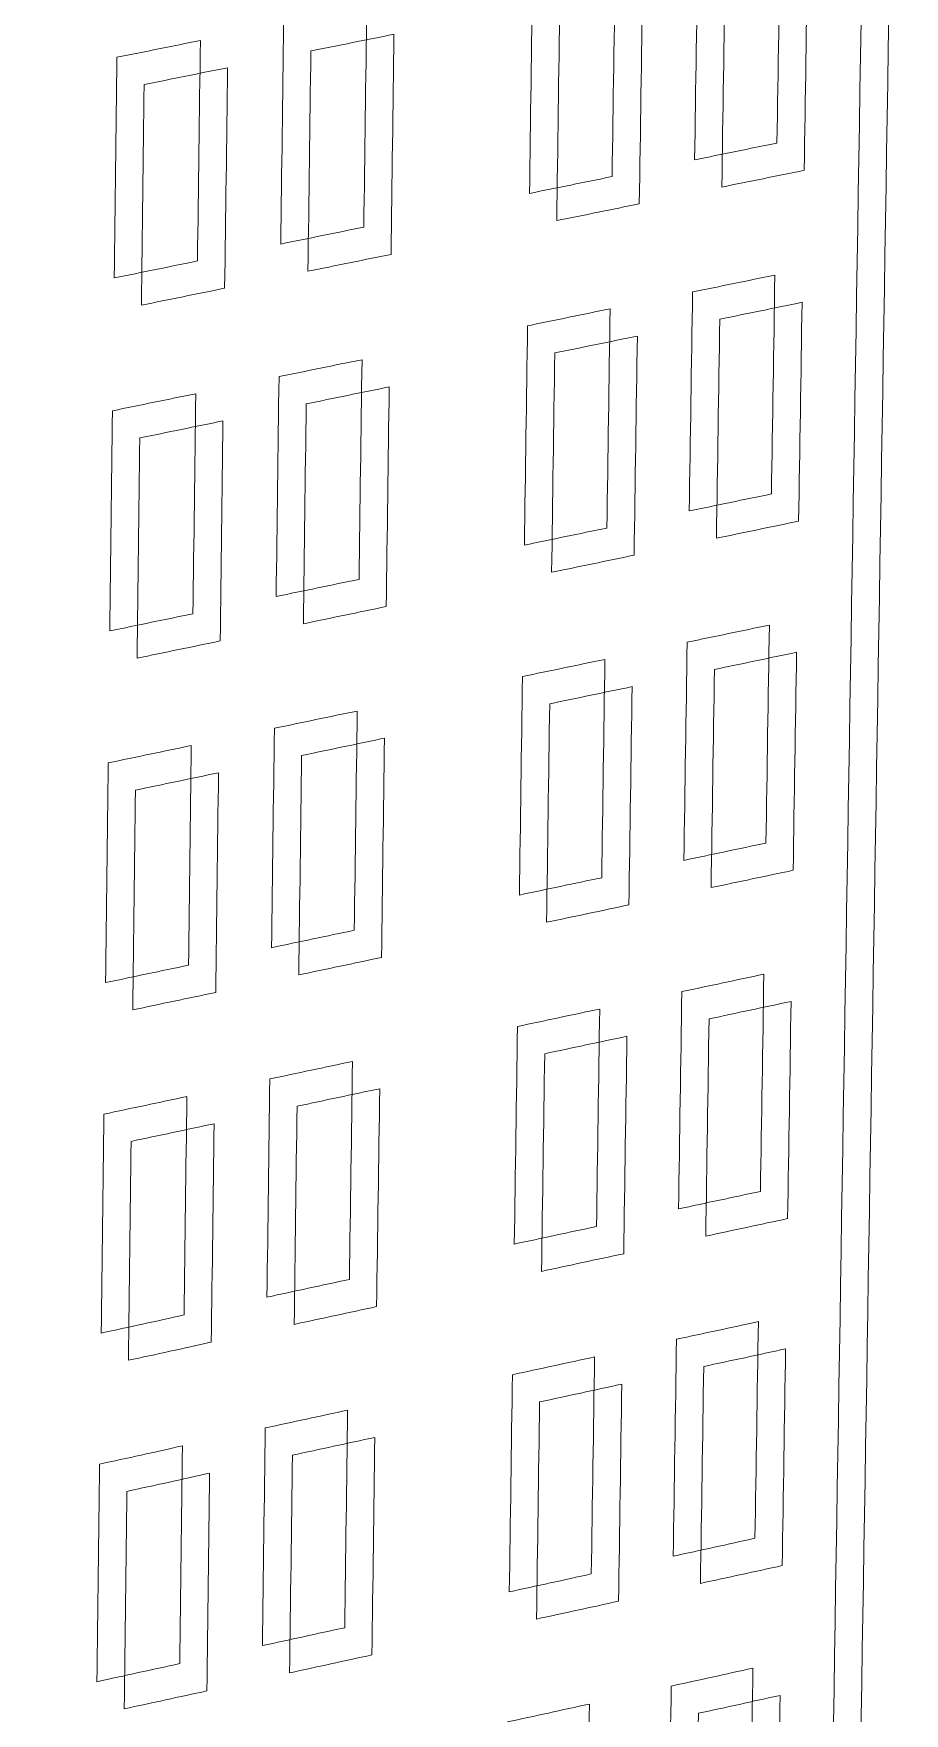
# Model space of a CAD drawing. Header units: centimetres. Extents: x -10.6 to 11.8, y -10.5 to 10.6.
# Drawn here: x -6.524 to -6.004, y 1.291 to 2.293 of the extents above; entities that cross this region are included whole.
import ezdxf

# ---------------------------------------------------------------- set-up
doc = ezdxf.new("R2010")
doc.units = ezdxf.units.CM
doc.header["$MEASUREMENT"] = 0
doc.layers.add('Livello 1', color=7, linetype='Continuous')

msp = doc.modelspace()

# ---------------------------------------------------------------- linework, layer by layer
at = {"layer": 'Livello 1', "color": 7, "lineweight": 9}
for points, knots in [([(-6.0625, 0.30695), (-6.05563, 0.72993), (-6.0487, 1.1568), (-6.04174, 1.58652), (-6.04174, 1.58652), (-6.03472, 2.0196), (-6.02764, 2.45658), (-6.0205, 2.89717), (-6.0205, 2.89717), (-6.14424, 2.87343), (-6.2684, 2.84956), (-6.39305, 2.82561), (-6.39305, 2.82561), (-6.51836, 2.80155), (-6.64418, 2.77739), (-6.77049, 2.75312), (-6.77049, 2.75312), (-6.77085, 2.71539), (-6.7712, 2.67793), (-6.77156, 2.64072), (-6.77156, 2.64072), (-6.78848, 2.63745), (-6.80531, 2.63418), (-6.82224, 2.6309), (-6.82224, 2.6309), (-6.83073, 2.62009), (-6.83923, 2.60953), (-6.84773, 2.59923), (-6.84773, 2.59923), (-6.84794, 2.57563), (-6.84815, 2.55202), (-6.84835, 2.52868), (-6.84835, 2.52868), (-6.84002, 2.52141), (-6.83169, 2.51416), (-6.82336, 2.50689), (-6.82336, 2.50689), (-6.80646, 2.5102), (-6.78965, 2.5135), (-6.77274, 2.5168), (-6.77274, 2.5168), (-6.77643, 2.13221), (-6.7793, 1.83248), (-6.78243, 1.50422), (-6.78243, 1.50422), (-6.78554, 1.17804), (-6.78894, 0.82409), (-6.79363, 0.33313), (-6.79363, 0.33313), (-6.81021, 0.32926), (-6.82671, 0.32541), (-6.84329, 0.32154), (-6.84329, 0.32154), (-6.85162, 0.31096), (-6.85994, 0.30063), (-6.86827, 0.29004), (-6.86827, 0.29004), (-6.86847, 0.26748), (-6.86868, 0.24492), (-6.86887, 0.22263), (-6.86887, 0.22263), (-6.86071, 0.21592), (-6.85254, 0.20921), (-6.84438, 0.20277), (-6.84438, 0.20277), (-6.82781, 0.20614), (-6.81134, 0.2095), (-6.79478, 0.21314), (-6.79478, 0.21314), (-6.79504, 0.18641), (-6.79529, 0.15969), (-6.79554, 0.13322), (-6.79554, 0.13322), (-6.75025, 0.14396), (-6.70495, 0.15471), (-6.65981, 0.1654), (-6.65981, 0.1654), (-6.61469, 0.17609), (-6.56971, 0.18678), (-6.52466, 0.19744), (-6.52466, 0.19744), (-6.5164, 0.20772), (-6.50807, 0.21801), (-6.4998, 0.22854), (-6.4998, 0.22854), (-6.49855, 0.33051), (-6.4973, 0.43275), (-6.49605, 0.53524), (-6.49605, 0.53524), (-6.47969, 0.53902), (-6.46333, 0.5428), (-6.44697, 0.54659), (-6.44697, 0.54659), (-6.44828, 0.44417), (-6.44957, 0.34202), (-6.45086, 0.24013), (-6.45086, 0.24013), (-6.44281, 0.23345), (-6.43477, 0.22705), (-6.42672, 0.22065), (-6.42672, 0.22065), (-6.36576, 0.2351), (-6.30487, 0.24952), (-6.24408, 0.26392), (-6.24408, 0.26392), (-6.18353, 0.27827), (-6.12297, 0.29263), (-6.0625, 0.30695)], [0, 0, 0, 0, 0.037037, 0.037037, 0.037037, 0.037037, 0.0740741, 0.0740741, 0.0740741, 0.0740741, 0.1111111, 0.1111111, 0.1111111, 0.1111111, 0.1481481, 0.1481481, 0.1481481, 0.1481481, 0.1851852, 0.1851852, 0.1851852, 0.1851852, 0.2222222, 0.2222222, 0.2222222, 0.2222222, 0.2592593, 0.2592593, 0.2592593, 0.2592593, 0.2962963, 0.2962963, 0.2962963, 0.2962963, 0.3333333, 0.3333333, 0.3333333, 0.3333333, 0.3703704, 0.3703704, 0.3703704, 0.3703704, 0.4074074, 0.4074074, 0.4074074, 0.4074074, 0.4444444, 0.4444444, 0.4444444, 0.4444444, 0.4814815, 0.4814815, 0.4814815, 0.4814815, 0.5185185, 0.5185185, 0.5185185, 0.5185185, 0.5555556, 0.5555556, 0.5555556, 0.5555556, 0.5925926, 0.5925926, 0.5925926, 0.5925926, 0.6296296, 0.6296296, 0.6296296, 0.6296296, 0.6666667, 0.6666667, 0.6666667, 0.6666667, 0.7037037, 0.7037037, 0.7037037, 0.7037037, 0.7407407, 0.7407407, 0.7407407, 0.7407407, 0.7777778, 0.7777778, 0.7777778, 0.7777778, 0.8148148, 0.8148148, 0.8148148, 0.8148148, 0.8518519, 0.8518519, 0.8518519, 0.8518519, 0.8888889, 0.8888889, 0.8888889, 0.8888889, 0.9259259, 0.9259259, 0.9259259, 0.9259259, 0.962963, 0.962963, 0.962963, 0.962963, 1, 1, 1, 1]), ([(-6.04625, 0.29069), (-6.03938, 0.71367), (-6.03245, 1.14055), (-6.02549, 1.57027), (-6.02549, 1.57027), (-6.01847, 2.00334), (-6.01138, 2.44032), (-6.00424, 2.88092), (-6.00424, 2.88092), (-6.12799, 2.85717), (-6.25215, 2.8333), (-6.3768, 2.80936), (-6.3768, 2.80936), (-6.50211, 2.78529), (-6.62792, 2.76113), (-6.75423, 2.73686), (-6.75423, 2.73686), (-6.75459, 2.69913), (-6.75495, 2.66167), (-6.75531, 2.62447), (-6.75531, 2.62447), (-6.77223, 2.6212), (-6.78906, 2.61793), (-6.80598, 2.61465), (-6.80598, 2.61465), (-6.81447, 2.60383), (-6.82298, 2.59327), (-6.83147, 2.58298), (-6.83147, 2.58298), (-6.83168, 2.55937), (-6.83189, 2.53576), (-6.83209, 2.51242), (-6.83209, 2.51242), (-6.82377, 2.50516), (-6.81544, 2.4979), (-6.80711, 2.49063), (-6.80711, 2.49063), (-6.79021, 2.49394), (-6.77339, 2.49725), (-6.75649, 2.50055), (-6.75649, 2.50055), (-6.76017, 2.11595), (-6.76304, 1.81622), (-6.76618, 1.48796), (-6.76618, 1.48796), (-6.76929, 1.16178), (-6.77268, 0.80783), (-6.77737, 0.31687), (-6.77737, 0.31687), (-6.79395, 0.31301), (-6.81045, 0.30915), (-6.82704, 0.30529), (-6.82704, 0.30529), (-6.83536, 0.2947), (-6.84369, 0.28437), (-6.85201, 0.27378), (-6.85201, 0.27378), (-6.85222, 0.25123), (-6.85242, 0.22867), (-6.85261, 0.20637), (-6.85261, 0.20637), (-6.84445, 0.19967), (-6.83628, 0.19296), (-6.82812, 0.18651), (-6.82812, 0.18651), (-6.81156, 0.18988), (-6.79508, 0.19325), (-6.77852, 0.19688), (-6.77852, 0.19688), (-6.77878, 0.17015), (-6.77903, 0.14343), (-6.77929, 0.11697), (-6.77929, 0.11697), (-6.73399, 0.12771), (-6.6887, 0.13845), (-6.64356, 0.14915), (-6.64356, 0.14915), (-6.59844, 0.15983), (-6.55345, 0.17052), (-6.5084, 0.18119), (-6.5084, 0.18119), (-6.50015, 0.19147), (-6.49181, 0.20175), (-6.48355, 0.21228), (-6.48355, 0.21228), (-6.48229, 0.31426), (-6.48104, 0.41649), (-6.47979, 0.51898), (-6.47979, 0.51898), (-6.46344, 0.52276), (-6.44708, 0.52655), (-6.43072, 0.53033), (-6.43072, 0.53033), (-6.43202, 0.42792), (-6.43332, 0.32576), (-6.4346, 0.22387), (-6.4346, 0.22387), (-6.42656, 0.2172), (-6.41851, 0.21079), (-6.41047, 0.20439), (-6.41047, 0.20439), (-6.3495, 0.21884), (-6.28861, 0.23327), (-6.22783, 0.24767), (-6.22783, 0.24767), (-6.16727, 0.26202), (-6.10671, 0.27637), (-6.04625, 0.29069)], [0, 0, 0, 0, 0.037037, 0.037037, 0.037037, 0.037037, 0.0740741, 0.0740741, 0.0740741, 0.0740741, 0.1111111, 0.1111111, 0.1111111, 0.1111111, 0.1481481, 0.1481481, 0.1481481, 0.1481481, 0.1851852, 0.1851852, 0.1851852, 0.1851852, 0.2222222, 0.2222222, 0.2222222, 0.2222222, 0.2592593, 0.2592593, 0.2592593, 0.2592593, 0.2962963, 0.2962963, 0.2962963, 0.2962963, 0.3333333, 0.3333333, 0.3333333, 0.3333333, 0.3703704, 0.3703704, 0.3703704, 0.3703704, 0.4074074, 0.4074074, 0.4074074, 0.4074074, 0.4444444, 0.4444444, 0.4444444, 0.4444444, 0.4814815, 0.4814815, 0.4814815, 0.4814815, 0.5185185, 0.5185185, 0.5185185, 0.5185185, 0.5555556, 0.5555556, 0.5555556, 0.5555556, 0.5925926, 0.5925926, 0.5925926, 0.5925926, 0.6296296, 0.6296296, 0.6296296, 0.6296296, 0.6666667, 0.6666667, 0.6666667, 0.6666667, 0.7037037, 0.7037037, 0.7037037, 0.7037037, 0.7407407, 0.7407407, 0.7407407, 0.7407407, 0.7777778, 0.7777778, 0.7777778, 0.7777778, 0.8148148, 0.8148148, 0.8148148, 0.8148148, 0.8518519, 0.8518519, 0.8518519, 0.8518519, 0.8888889, 0.8888889, 0.8888889, 0.8888889, 0.9259259, 0.9259259, 0.9259259, 0.9259259, 0.962963, 0.962963, 0.962963, 0.962963, 1, 1, 1, 1]), ([(-6.12757, 2.34924), (-6.11113, 2.35254), (-6.09468, 2.35584), (-6.07832, 2.35914), (-6.07832, 2.35914), (-6.07901, 2.31508), (-6.07969, 2.27153), (-6.08038, 2.22798), (-6.08038, 2.22798), (-6.09673, 2.22464), (-6.11315, 2.22131), (-6.12958, 2.21797), (-6.12958, 2.21797), (-6.12891, 2.26155), (-6.12825, 2.30514), (-6.12757, 2.34924)], [0, 0, 0, 0, 0.25, 0.25, 0.25, 0.25, 0.5, 0.5, 0.5, 0.5, 0.75, 0.75, 0.75, 0.75, 1, 1, 1, 1]), ([(-6.22633, 2.32912), (-6.20988, 2.33244), (-6.19335, 2.33575), (-6.17691, 2.33932), (-6.17691, 2.33932), (-6.17756, 2.29519), (-6.17821, 2.25157), (-6.17886, 2.20796), (-6.17886, 2.20796), (-6.19529, 2.20461), (-6.21179, 2.20127), (-6.22822, 2.19792), (-6.22822, 2.19792), (-6.22759, 2.24156), (-6.22696, 2.28521), (-6.22633, 2.32912)], [0, 0, 0, 0, 0.25, 0.25, 0.25, 0.25, 0.5, 0.5, 0.5, 0.5, 0.75, 0.75, 0.75, 0.75, 1, 1, 1, 1]), ([(-6.11132, 2.33298), (-6.09487, 2.33629), (-6.07842, 2.33959), (-6.06206, 2.34289), (-6.06206, 2.34289), (-6.06276, 2.29882), (-6.06344, 2.25527), (-6.06412, 2.21172), (-6.06412, 2.21172), (-6.08047, 2.20839), (-6.0969, 2.20505), (-6.11332, 2.20172), (-6.11332, 2.20172), (-6.11266, 2.2453), (-6.11199, 2.28888), (-6.11132, 2.33298)], [0, 0, 0, 0, 0.25, 0.25, 0.25, 0.25, 0.5, 0.5, 0.5, 0.5, 0.75, 0.75, 0.75, 0.75, 1, 1, 1, 1]), ([(-6.21007, 2.31287), (-6.19362, 2.31618), (-6.1771, 2.31949), (-6.16065, 2.32306), (-6.16065, 2.32306), (-6.16131, 2.27893), (-6.16195, 2.23531), (-6.1626, 2.1917), (-6.1626, 2.1917), (-6.17903, 2.18835), (-6.19553, 2.18501), (-6.21197, 2.18166), (-6.21197, 2.18166), (-6.21134, 2.22531), (-6.21071, 2.26895), (-6.21007, 2.31287)], [0, 0, 0, 0, 0.25, 0.25, 0.25, 0.25, 0.5, 0.5, 0.5, 0.5, 0.75, 0.75, 0.75, 0.75, 1, 1, 1, 1]), ([(-6.32541, 2.30919), (-6.34202, 2.30586), (-6.35855, 2.30253), (-6.37507, 2.2992), (-6.37507, 2.2992), (-6.37565, 2.25519), (-6.37622, 2.21145), (-6.37679, 2.1677), (-6.37679, 2.1677), (-6.36029, 2.17106), (-6.34378, 2.17443), (-6.32719, 2.17779), (-6.32719, 2.17779), (-6.3266, 2.2215), (-6.32601, 2.26522), (-6.32541, 2.30919)], [0, 0, 0, 0, 0.25, 0.25, 0.25, 0.25, 0.5, 0.5, 0.5, 0.5, 0.75, 0.75, 0.75, 0.75, 1, 1, 1, 1]), ([(-6.42482, 2.2892), (-6.44151, 2.28585), (-6.45804, 2.28251), (-6.47465, 2.27917), (-6.47465, 2.27917), (-6.47519, 2.23509), (-6.47572, 2.19128), (-6.47626, 2.14747), (-6.47626, 2.14747), (-6.45967, 2.15085), (-6.44316, 2.15422), (-6.42657, 2.15759), (-6.42657, 2.15759), (-6.42593, 2.20137), (-6.42538, 2.24515), (-6.42482, 2.2892)], [0, 0, 0, 0, 0.25, 0.25, 0.25, 0.25, 0.5, 0.5, 0.5, 0.5, 0.75, 0.75, 0.75, 0.75, 1, 1, 1, 1]), ([(-6.30916, 2.29293), (-6.32576, 2.2896), (-6.34229, 2.28627), (-6.35882, 2.28295), (-6.35882, 2.28295), (-6.3594, 2.23894), (-6.35997, 2.19519), (-6.36054, 2.15144), (-6.36054, 2.15144), (-6.34403, 2.15481), (-6.32752, 2.15817), (-6.31093, 2.16153), (-6.31093, 2.16153), (-6.31034, 2.20525), (-6.30975, 2.24896), (-6.30916, 2.29293)], [0, 0, 0, 0, 0.25, 0.25, 0.25, 0.25, 0.5, 0.5, 0.5, 0.5, 0.75, 0.75, 0.75, 0.75, 1, 1, 1, 1]), ([(-6.40856, 2.27294), (-6.42526, 2.2696), (-6.44178, 2.26625), (-6.4584, 2.26291), (-6.4584, 2.26291), (-6.45894, 2.21884), (-6.45947, 2.17502), (-6.46, 2.13121), (-6.46, 2.13121), (-6.44341, 2.13459), (-6.42691, 2.13796), (-6.41031, 2.14133), (-6.41031, 2.14133), (-6.40968, 2.18512), (-6.40913, 2.2289), (-6.40856, 2.27294)], [0, 0, 0, 0, 0.25, 0.25, 0.25, 0.25, 0.5, 0.5, 0.5, 0.5, 0.75, 0.75, 0.75, 0.75, 1, 1, 1, 1]), ([(-6.13079, 2.13911), (-6.11437, 2.14247), (-6.09796, 2.14583), (-6.08163, 2.14918), (-6.08163, 2.14918), (-6.08232, 2.10537), (-6.083, 2.06182), (-6.08369, 2.01853), (-6.08369, 2.01853), (-6.1, 2.01515), (-6.1164, 2.01176), (-6.1328, 2.00837), (-6.1328, 2.00837), (-6.13213, 2.05169), (-6.13147, 2.09527), (-6.13079, 2.13911)], [0, 0, 0, 0, 0.25, 0.25, 0.25, 0.25, 0.5, 0.5, 0.5, 0.5, 0.75, 0.75, 0.75, 0.75, 1, 1, 1, 1]), ([(-6.22937, 2.11894), (-6.21295, 2.1223), (-6.19645, 2.12567), (-6.18004, 2.12904), (-6.18004, 2.12904), (-6.18069, 2.08516), (-6.18133, 2.04154), (-6.18199, 1.99819), (-6.18199, 1.99819), (-6.19838, 1.99479), (-6.21486, 1.99139), (-6.23125, 1.98799), (-6.23125, 1.98799), (-6.23062, 2.03138), (-6.23, 2.07503), (-6.22937, 2.11894)], [0, 0, 0, 0, 0.25, 0.25, 0.25, 0.25, 0.5, 0.5, 0.5, 0.5, 0.75, 0.75, 0.75, 0.75, 1, 1, 1, 1]), ([(-6.11454, 2.12285), (-6.09812, 2.12621), (-6.08171, 2.12957), (-6.06538, 2.13292), (-6.06538, 2.13292), (-6.06606, 2.08911), (-6.06674, 2.04556), (-6.06743, 2.00228), (-6.06743, 2.00228), (-6.08375, 1.99889), (-6.10014, 1.99551), (-6.11654, 1.99211), (-6.11654, 1.99211), (-6.11588, 2.03543), (-6.11521, 2.07901), (-6.11454, 2.12285)], [0, 0, 0, 0, 0.25, 0.25, 0.25, 0.25, 0.5, 0.5, 0.5, 0.5, 0.75, 0.75, 0.75, 0.75, 1, 1, 1, 1]), ([(-6.21311, 2.10268), (-6.19669, 2.10605), (-6.18019, 2.10941), (-6.16378, 2.11278), (-6.16378, 2.11278), (-6.16443, 2.0689), (-6.16508, 2.02529), (-6.16573, 1.98194), (-6.16573, 1.98194), (-6.18213, 1.97854), (-6.1986, 1.97514), (-6.215, 1.97174), (-6.215, 1.97174), (-6.21437, 2.01512), (-6.21374, 2.05877), (-6.21311, 2.10268)], [0, 0, 0, 0, 0.25, 0.25, 0.25, 0.25, 0.5, 0.5, 0.5, 0.5, 0.75, 0.75, 0.75, 0.75, 1, 1, 1, 1]), ([(-6.32826, 2.09868), (-6.34485, 2.09531), (-6.36134, 2.09193), (-6.37784, 2.08854), (-6.37784, 2.08854), (-6.37842, 2.04453), (-6.37899, 2.00078), (-6.37956, 1.9573), (-6.37956, 1.9573), (-6.36308, 1.96071), (-6.34661, 1.96414), (-6.33004, 1.96754), (-6.33004, 1.96754), (-6.32945, 2.011), (-6.32886, 2.05471), (-6.32826, 2.09868)], [0, 0, 0, 0, 0.25, 0.25, 0.25, 0.25, 0.5, 0.5, 0.5, 0.5, 0.75, 0.75, 0.75, 0.75, 1, 1, 1, 1]), ([(-6.42758, 2.07837), (-6.44416, 2.07498), (-6.46066, 2.07158), (-6.47731, 2.06819), (-6.47731, 2.06819), (-6.47785, 2.02411), (-6.47838, 1.9803), (-6.47892, 1.93675), (-6.47892, 1.93675), (-6.46228, 1.94018), (-6.4458, 1.94361), (-6.42924, 1.94703), (-6.42924, 1.94703), (-6.42869, 1.99055), (-6.42813, 2.03433), (-6.42758, 2.07837)], [0, 0, 0, 0, 0.25, 0.25, 0.25, 0.25, 0.5, 0.5, 0.5, 0.5, 0.75, 0.75, 0.75, 0.75, 1, 1, 1, 1]), ([(-6.31201, 2.08243), (-6.32859, 2.07905), (-6.34508, 2.07567), (-6.36158, 2.07228), (-6.36158, 2.07228), (-6.36216, 2.02828), (-6.36273, 1.98453), (-6.3633, 1.94104), (-6.3633, 1.94104), (-6.34683, 1.94446), (-6.33035, 1.94788), (-6.31379, 1.95129), (-6.31379, 1.95129), (-6.31319, 1.99475), (-6.3126, 2.03846), (-6.31201, 2.08243)], [0, 0, 0, 0, 0.25, 0.25, 0.25, 0.25, 0.5, 0.5, 0.5, 0.5, 0.75, 0.75, 0.75, 0.75, 1, 1, 1, 1]), ([(-6.41132, 2.06212), (-6.4279, 2.05872), (-6.4444, 2.05532), (-6.46106, 2.05193), (-6.46106, 2.05193), (-6.46159, 2.00786), (-6.46213, 1.96404), (-6.46266, 1.92049), (-6.46266, 1.92049), (-6.44602, 1.92392), (-6.42955, 1.92735), (-6.41298, 1.93077), (-6.41298, 1.93077), (-6.41243, 1.9743), (-6.41188, 2.01807), (-6.41132, 2.06212)], [0, 0, 0, 0, 0.25, 0.25, 0.25, 0.25, 0.5, 0.5, 0.5, 0.5, 0.75, 0.75, 0.75, 0.75, 1, 1, 1, 1]), ([(-6.134, 1.93003), (-6.11761, 1.93343), (-6.10123, 1.93684), (-6.08492, 1.94025), (-6.08492, 1.94025), (-6.08561, 1.8967), (-6.08629, 1.85341), (-6.08697, 1.81012), (-6.08697, 1.81012), (-6.10325, 1.80668), (-6.11962, 1.80324), (-6.13599, 1.7998), (-6.13599, 1.7998), (-6.13533, 1.84286), (-6.13466, 1.88644), (-6.134, 1.93003)], [0, 0, 0, 0, 0.25, 0.25, 0.25, 0.25, 0.5, 0.5, 0.5, 0.5, 0.75, 0.75, 0.75, 0.75, 1, 1, 1, 1]), ([(-6.23239, 1.90953), (-6.216, 1.91295), (-6.19953, 1.91637), (-6.18315, 1.91979), (-6.18315, 1.91979), (-6.18379, 1.87618), (-6.18445, 1.83256), (-6.18509, 1.78946), (-6.18509, 1.78946), (-6.20146, 1.78601), (-6.2179, 1.78256), (-6.23427, 1.77911), (-6.23427, 1.77911), (-6.23364, 1.82223), (-6.23302, 1.86588), (-6.23239, 1.90953)], [0, 0, 0, 0, 0.25, 0.25, 0.25, 0.25, 0.5, 0.5, 0.5, 0.5, 0.75, 0.75, 0.75, 0.75, 1, 1, 1, 1]), ([(-6.11774, 1.91377), (-6.10135, 1.91718), (-6.08497, 1.92059), (-6.06867, 1.92399), (-6.06867, 1.92399), (-6.06935, 1.88044), (-6.07004, 1.83715), (-6.07072, 1.79387), (-6.07072, 1.79387), (-6.087, 1.79042), (-6.10336, 1.78698), (-6.11973, 1.78354), (-6.11973, 1.78354), (-6.11907, 1.82661), (-6.11841, 1.87019), (-6.11774, 1.91377)], [0, 0, 0, 0, 0.25, 0.25, 0.25, 0.25, 0.5, 0.5, 0.5, 0.5, 0.75, 0.75, 0.75, 0.75, 1, 1, 1, 1]), ([(-6.21613, 1.89327), (-6.19975, 1.89669), (-6.18328, 1.90012), (-6.16689, 1.90353), (-6.16689, 1.90353), (-6.16754, 1.85992), (-6.16819, 1.8163), (-6.16883, 1.77321), (-6.16883, 1.77321), (-6.1852, 1.76976), (-6.20165, 1.7663), (-6.21802, 1.76285), (-6.21802, 1.76285), (-6.21739, 1.80598), (-6.21676, 1.84962), (-6.21613, 1.89327)], [0, 0, 0, 0, 0.25, 0.25, 0.25, 0.25, 0.5, 0.5, 0.5, 0.5, 0.75, 0.75, 0.75, 0.75, 1, 1, 1, 1]), ([(-6.33111, 1.88896), (-6.34766, 1.88553), (-6.36412, 1.8821), (-6.38059, 1.87866), (-6.38059, 1.87866), (-6.38116, 1.83491), (-6.38174, 1.79116), (-6.3823, 1.74768), (-6.3823, 1.74768), (-6.36585, 1.75115), (-6.34941, 1.75462), (-6.33287, 1.75808), (-6.33287, 1.75808), (-6.33229, 1.80154), (-6.3317, 1.84525), (-6.33111, 1.88896)], [0, 0, 0, 0, 0.25, 0.25, 0.25, 0.25, 0.5, 0.5, 0.5, 0.5, 0.75, 0.75, 0.75, 0.75, 1, 1, 1, 1]), ([(-6.43024, 1.86833), (-6.44679, 1.86488), (-6.46325, 1.86144), (-6.47988, 1.85799), (-6.47988, 1.85799), (-6.48042, 1.81417), (-6.48095, 1.77036), (-6.48148, 1.72681), (-6.48148, 1.72681), (-6.46496, 1.73029), (-6.44842, 1.73377), (-6.43189, 1.73725), (-6.43189, 1.73725), (-6.43135, 1.78077), (-6.43079, 1.82455), (-6.43024, 1.86833)], [0, 0, 0, 0, 0.25, 0.25, 0.25, 0.25, 0.5, 0.5, 0.5, 0.5, 0.75, 0.75, 0.75, 0.75, 1, 1, 1, 1]), ([(-6.31485, 1.87271), (-6.3314, 1.86928), (-6.34787, 1.86584), (-6.36434, 1.8624), (-6.36434, 1.8624), (-6.36491, 1.81866), (-6.36548, 1.77491), (-6.36604, 1.73142), (-6.36604, 1.73142), (-6.3496, 1.73489), (-6.33315, 1.73836), (-6.31662, 1.74183), (-6.31662, 1.74183), (-6.31603, 1.78528), (-6.31545, 1.829), (-6.31485, 1.87271)], [0, 0, 0, 0, 0.25, 0.25, 0.25, 0.25, 0.5, 0.5, 0.5, 0.5, 0.75, 0.75, 0.75, 0.75, 1, 1, 1, 1]), ([(-6.41398, 1.85208), (-6.43053, 1.84863), (-6.447, 1.84518), (-6.46363, 1.84173), (-6.46363, 1.84173), (-6.46416, 1.79792), (-6.4647, 1.75411), (-6.46523, 1.71055), (-6.46523, 1.71055), (-6.4487, 1.71403), (-6.43217, 1.71751), (-6.41564, 1.72099), (-6.41564, 1.72099), (-6.41509, 1.76452), (-6.41453, 1.80829), (-6.41398, 1.85208)], [0, 0, 0, 0, 0.25, 0.25, 0.25, 0.25, 0.5, 0.5, 0.5, 0.5, 0.75, 0.75, 0.75, 0.75, 1, 1, 1, 1]), ([(-6.13719, 1.72145), (-6.12083, 1.72492), (-6.10448, 1.72838), (-6.0882, 1.73184), (-6.0882, 1.73184), (-6.08889, 1.68855), (-6.08957, 1.64525), (-6.09025, 1.60222), (-6.09025, 1.60222), (-6.1065, 1.59874), (-6.12284, 1.59524), (-6.13918, 1.59175), (-6.13918, 1.59175), (-6.13852, 1.63481), (-6.13785, 1.67813), (-6.13719, 1.72145)], [0, 0, 0, 0, 0.25, 0.25, 0.25, 0.25, 0.5, 0.5, 0.5, 0.5, 0.75, 0.75, 0.75, 0.75, 1, 1, 1, 1]), ([(-6.12093, 1.7052), (-6.10457, 1.70866), (-6.08822, 1.71212), (-6.07195, 1.71558), (-6.07195, 1.71558), (-6.07263, 1.67229), (-6.07331, 1.629), (-6.07399, 1.58597), (-6.07399, 1.58597), (-6.09025, 1.58248), (-6.10658, 1.57899), (-6.12292, 1.57549), (-6.12292, 1.57549), (-6.12226, 1.61856), (-6.1216, 1.66188), (-6.12093, 1.7052)], [0, 0, 0, 0, 0.25, 0.25, 0.25, 0.25, 0.5, 0.5, 0.5, 0.5, 0.75, 0.75, 0.75, 0.75, 1, 1, 1, 1]), ([(-6.2354, 1.70064), (-6.21904, 1.70412), (-6.20261, 1.70759), (-6.18625, 1.71106), (-6.18625, 1.71106), (-6.1869, 1.66771), (-6.18754, 1.62435), (-6.18819, 1.58125), (-6.18819, 1.58125), (-6.20453, 1.57775), (-6.22094, 1.57425), (-6.23727, 1.57074), (-6.23727, 1.57074), (-6.23665, 1.61387), (-6.23603, 1.65726), (-6.2354, 1.70064)], [0, 0, 0, 0, 0.25, 0.25, 0.25, 0.25, 0.5, 0.5, 0.5, 0.5, 0.75, 0.75, 0.75, 0.75, 1, 1, 1, 1]), ([(-6.21914, 1.68439), (-6.20278, 1.68786), (-6.18635, 1.69133), (-6.17, 1.69481), (-6.17, 1.69481), (-6.17064, 1.65145), (-6.17129, 1.60809), (-6.17193, 1.565), (-6.17193, 1.565), (-6.18827, 1.5615), (-6.20469, 1.55799), (-6.22102, 1.55448), (-6.22102, 1.55448), (-6.2204, 1.59762), (-6.21977, 1.641), (-6.21914, 1.68439)], [0, 0, 0, 0, 0.25, 0.25, 0.25, 0.25, 0.5, 0.5, 0.5, 0.5, 0.75, 0.75, 0.75, 0.75, 1, 1, 1, 1]), ([(-6.33394, 1.67976), (-6.35046, 1.67627), (-6.3669, 1.67279), (-6.38333, 1.6693), (-6.38333, 1.6693), (-6.3839, 1.62581), (-6.38447, 1.58233), (-6.38504, 1.5391), (-6.38504, 1.5391), (-6.36863, 1.54262), (-6.35221, 1.54615), (-6.33578, 1.54966), (-6.33578, 1.54966), (-6.3352, 1.59286), (-6.33453, 1.63631), (-6.33394, 1.67976)], [0, 0, 0, 0, 0.25, 0.25, 0.25, 0.25, 0.5, 0.5, 0.5, 0.5, 0.75, 0.75, 0.75, 0.75, 1, 1, 1, 1]), ([(-6.43289, 1.65881), (-6.44941, 1.65531), (-6.46592, 1.65181), (-6.48244, 1.64831), (-6.48244, 1.64831), (-6.48298, 1.60476), (-6.48351, 1.56094), (-6.48404, 1.51765), (-6.48404, 1.51765), (-6.46754, 1.52118), (-6.45104, 1.52472), (-6.43454, 1.52851), (-6.43454, 1.52851), (-6.43399, 1.57178), (-6.43344, 1.61529), (-6.43289, 1.65881)], [0, 0, 0, 0, 0.25, 0.25, 0.25, 0.25, 0.5, 0.5, 0.5, 0.5, 0.75, 0.75, 0.75, 0.75, 1, 1, 1, 1]), ([(-6.31768, 1.66351), (-6.3342, 1.66002), (-6.35064, 1.65653), (-6.36707, 1.65304), (-6.36707, 1.65304), (-6.36764, 1.60956), (-6.36822, 1.56607), (-6.36879, 1.52284), (-6.36879, 1.52284), (-6.35237, 1.52637), (-6.33595, 1.52989), (-6.31953, 1.53341), (-6.31953, 1.53341), (-6.31895, 1.5766), (-6.31827, 1.62006), (-6.31768, 1.66351)], [0, 0, 0, 0, 0.25, 0.25, 0.25, 0.25, 0.5, 0.5, 0.5, 0.5, 0.75, 0.75, 0.75, 0.75, 1, 1, 1, 1]), ([(-6.41663, 1.64256), (-6.43315, 1.63906), (-6.44967, 1.63555), (-6.46619, 1.63205), (-6.46619, 1.63205), (-6.46672, 1.5885), (-6.46725, 1.54469), (-6.46778, 1.5014), (-6.46778, 1.5014), (-6.45128, 1.50493), (-6.43478, 1.50847), (-6.41828, 1.51226), (-6.41828, 1.51226), (-6.41774, 1.55552), (-6.41718, 1.59904), (-6.41663, 1.64256)], [0, 0, 0, 0, 0.25, 0.25, 0.25, 0.25, 0.5, 0.5, 0.5, 0.5, 0.75, 0.75, 0.75, 0.75, 1, 1, 1, 1]), ([(-6.14037, 1.51393), (-6.12405, 1.51743), (-6.10772, 1.52095), (-6.09148, 1.52446), (-6.09148, 1.52446), (-6.09216, 1.48117), (-6.09284, 1.43788), (-6.09352, 1.39511), (-6.09352, 1.39511), (-6.10974, 1.39157), (-6.12605, 1.38802), (-6.14236, 1.38448), (-6.14236, 1.38448), (-6.1417, 1.42728), (-6.14104, 1.4706), (-6.14037, 1.51393)], [0, 0, 0, 0, 0.25, 0.25, 0.25, 0.25, 0.5, 0.5, 0.5, 0.5, 0.75, 0.75, 0.75, 0.75, 1, 1, 1, 1]), ([(-6.12412, 1.49767), (-6.10779, 1.50118), (-6.09146, 1.5047), (-6.07522, 1.5082), (-6.07522, 1.5082), (-6.0759, 1.46491), (-6.07658, 1.42162), (-6.07727, 1.37885), (-6.07727, 1.37885), (-6.09349, 1.37531), (-6.1098, 1.37177), (-6.1261, 1.36822), (-6.1261, 1.36822), (-6.12544, 1.41102), (-6.12478, 1.45435), (-6.12412, 1.49767)], [0, 0, 0, 0, 0.25, 0.25, 0.25, 0.25, 0.5, 0.5, 0.5, 0.5, 0.75, 0.75, 0.75, 0.75, 1, 1, 1, 1]), ([(-6.2384, 1.4928), (-6.22208, 1.49633), (-6.20568, 1.49985), (-6.18934, 1.50338), (-6.18934, 1.50338), (-6.19, 1.46002), (-6.19064, 1.41666), (-6.19128, 1.37383), (-6.19128, 1.37383), (-6.20759, 1.37027), (-6.22397, 1.36671), (-6.24028, 1.36315), (-6.24028, 1.36315), (-6.23965, 1.40603), (-6.23903, 1.44941), (-6.2384, 1.4928)], [0, 0, 0, 0, 0.25, 0.25, 0.25, 0.25, 0.5, 0.5, 0.5, 0.5, 0.75, 0.75, 0.75, 0.75, 1, 1, 1, 1]), ([(-6.22215, 1.47654), (-6.20582, 1.48007), (-6.18942, 1.4836), (-6.17309, 1.48712), (-6.17309, 1.48712), (-6.17374, 1.44376), (-6.17438, 1.40041), (-6.17502, 1.35757), (-6.17502, 1.35757), (-6.19133, 1.35402), (-6.20771, 1.35046), (-6.22402, 1.3469), (-6.22402, 1.3469), (-6.2234, 1.38977), (-6.22278, 1.43316), (-6.22215, 1.47654)], [0, 0, 0, 0, 0.25, 0.25, 0.25, 0.25, 0.5, 0.5, 0.5, 0.5, 0.75, 0.75, 0.75, 0.75, 1, 1, 1, 1]), ([(-6.33685, 1.4716), (-6.35325, 1.46807), (-6.36966, 1.46452), (-6.38606, 1.46098), (-6.38606, 1.46098), (-6.38664, 1.41749), (-6.38721, 1.37401), (-6.38777, 1.33104), (-6.38777, 1.33104), (-6.37138, 1.33462), (-6.35499, 1.33819), (-6.3386, 1.34176), (-6.3386, 1.34176), (-6.33803, 1.38469), (-6.33743, 1.42815), (-6.33685, 1.4716)], [0, 0, 0, 0, 0.25, 0.25, 0.25, 0.25, 0.5, 0.5, 0.5, 0.5, 0.75, 0.75, 0.75, 0.75, 1, 1, 1, 1]), ([(-6.32059, 1.45535), (-6.33699, 1.45181), (-6.3534, 1.44826), (-6.36981, 1.44473), (-6.36981, 1.44473), (-6.37038, 1.40124), (-6.37095, 1.35775), (-6.37152, 1.31479), (-6.37152, 1.31479), (-6.35513, 1.31836), (-6.33874, 1.32193), (-6.32235, 1.32551), (-6.32235, 1.32551), (-6.32177, 1.36844), (-6.32118, 1.4119), (-6.32059, 1.45535)], [0, 0, 0, 0, 0.25, 0.25, 0.25, 0.25, 0.5, 0.5, 0.5, 0.5, 0.75, 0.75, 0.75, 0.75, 1, 1, 1, 1]), ([(-6.43553, 1.45034), (-6.45202, 1.44652), (-6.46851, 1.44296), (-6.485, 1.43941), (-6.485, 1.43941), (-6.48553, 1.39612), (-6.48606, 1.35257), (-6.48659, 1.30954), (-6.48659, 1.30954), (-6.47012, 1.31313), (-6.45365, 1.31671), (-6.43718, 1.3203), (-6.43718, 1.3203), (-6.43663, 1.3633), (-6.43608, 1.40681), (-6.43553, 1.45034)], [0, 0, 0, 0, 0.25, 0.25, 0.25, 0.25, 0.5, 0.5, 0.5, 0.5, 0.75, 0.75, 0.75, 0.75, 1, 1, 1, 1]), ([(-6.41928, 1.43408), (-6.43576, 1.43027), (-6.45225, 1.42671), (-6.46874, 1.42316), (-6.46874, 1.42316), (-6.46927, 1.37986), (-6.46981, 1.33631), (-6.47033, 1.29328), (-6.47033, 1.29328), (-6.45387, 1.29687), (-6.43739, 1.30046), (-6.42092, 1.30404), (-6.42092, 1.30404), (-6.42038, 1.34704), (-6.41983, 1.39056), (-6.41928, 1.43408)], [0, 0, 0, 0, 0.25, 0.25, 0.25, 0.25, 0.5, 0.5, 0.5, 0.5, 0.75, 0.75, 0.75, 0.75, 1, 1, 1, 1]), ([(-6.14355, 1.30691), (-6.12725, 1.31048), (-6.11095, 1.31404), (-6.09474, 1.3176), (-6.09474, 1.3176), (-6.09542, 1.27457), (-6.0961, 1.23154), (-6.09677, 1.18877), (-6.09677, 1.18877), (-6.11296, 1.18518), (-6.12924, 1.18158), (-6.14552, 1.17798), (-6.14552, 1.17798), (-6.14487, 1.22079), (-6.14421, 1.26385), (-6.14355, 1.30691)], [0, 0, 0, 0, 0.25, 0.25, 0.25, 0.25, 0.5, 0.5, 0.5, 0.5, 0.75, 0.75, 0.75, 0.75, 1, 1, 1, 1]), ([(-6.2414, 1.28547), (-6.2251, 1.28905), (-6.20873, 1.29263), (-6.19243, 1.2962), (-6.19243, 1.2962), (-6.19307, 1.2531), (-6.19371, 1.21002), (-6.19435, 1.16718), (-6.19435, 1.16718), (-6.21062, 1.16357), (-6.22698, 1.15996), (-6.24326, 1.15635), (-6.24326, 1.15635), (-6.24264, 1.19922), (-6.24202, 1.24235), (-6.2414, 1.28547)], [0, 0, 0, 0, 0.25, 0.25, 0.25, 0.25, 0.5, 0.5, 0.5, 0.5, 0.75, 0.75, 0.75, 0.75, 1, 1, 1, 1]), ([(-6.12729, 1.29065), (-6.111, 1.29422), (-6.0947, 1.29779), (-6.07849, 1.30135), (-6.07849, 1.30135), (-6.07916, 1.25832), (-6.07984, 1.21529), (-6.08051, 1.17252), (-6.08051, 1.17252), (-6.09671, 1.16892), (-6.11299, 1.16532), (-6.12926, 1.16173), (-6.12926, 1.16173), (-6.12861, 1.20453), (-6.12795, 1.24759), (-6.12729, 1.29065)], [0, 0, 0, 0, 0.25, 0.25, 0.25, 0.25, 0.5, 0.5, 0.5, 0.5, 0.75, 0.75, 0.75, 0.75, 1, 1, 1, 1])]:
    msp.add_open_spline(points, degree=3, knots=knots, dxfattribs=at)

doc.saveas('drawing.dxf')
